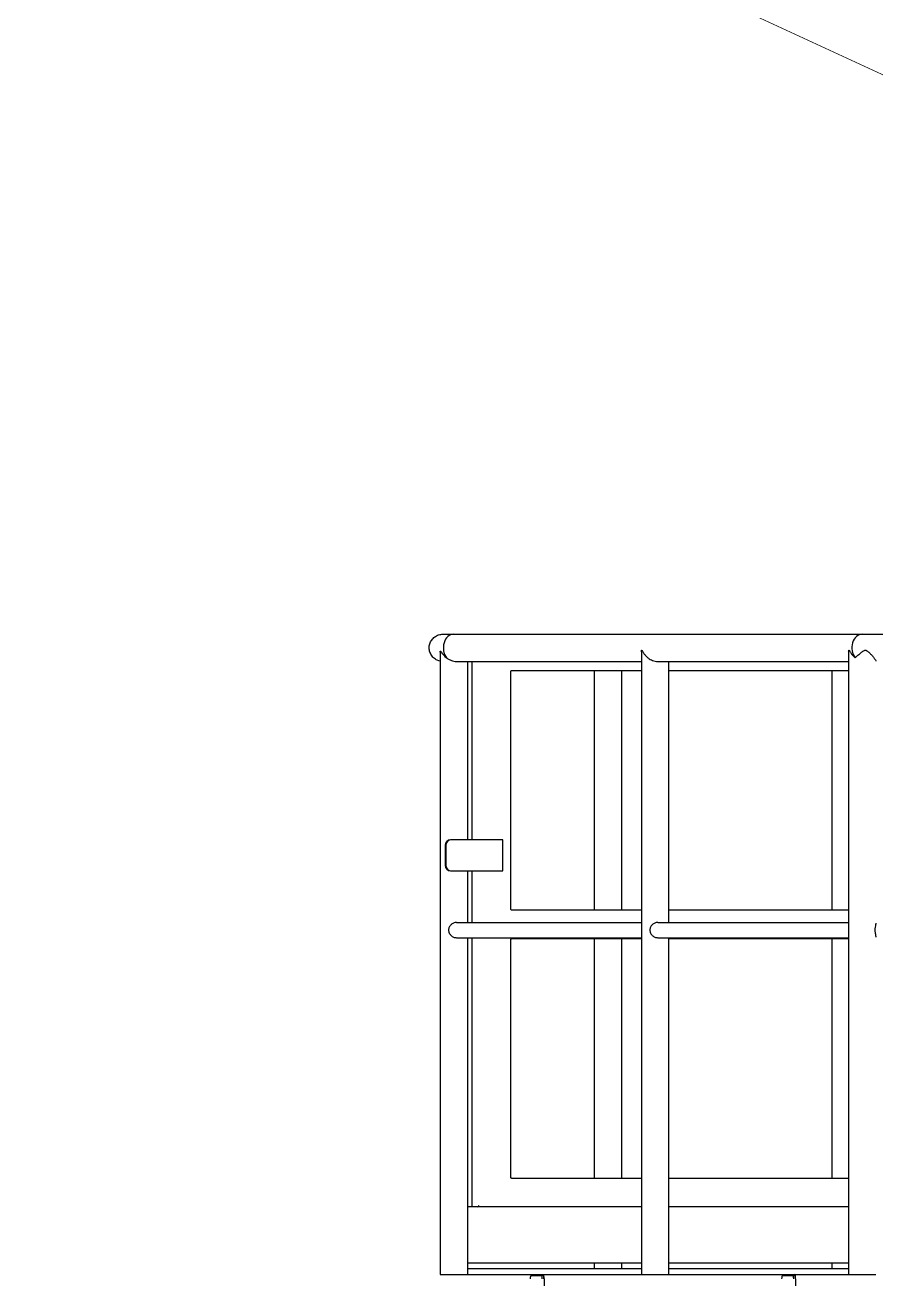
# Model space of a CAD drawing. Header units: millimetres. Extents: x -4172 to 126100, y -2 to 142133.
# Drawn here: x 7687 to 9195, y 46700 to 48921 of the extents above; entities that cross this region are included whole.
import ezdxf

# ---------------------------------------------------------------- set-up
doc = ezdxf.new("R2010")
doc.units = ezdxf.units.MM
doc.header["$LTSCALE"] = 100
doc.layers.add('Symbol', color=7, linetype='Continuous', lineweight=18)
doc.layers.add('Visible', color=7, linetype='Continuous', lineweight=25)

# ---------------------------------------------------------------- blocks, each defined once
blk = doc.blocks.new('Balloon19')
at = {"layer": 'Symbol'}
blk.add_line((99.806, 484.743), (71.708, 497.76), dxfattribs=at)

msp = doc.modelspace()

# ---------------------------------------------------------------- linework, layer by layer
at = {"layer": 'Visible'}
for p, q in [((8427.73, 47841.73), (8446.43, 47841.73)), ((8446.43, 47841.73), (9170.33, 47841.73)), ((9170.33, 47841.73), (10017.59, 47841.73)), ((8422.58, 47809.7), (8422.58, 46707.58)), ((8779.15, 47810.74), (8779.15, 46707.58)), ((9146.48, 47810.74), (9146.48, 46707.58)), ((8451.72, 47793.43), (8779.15, 47793.43)), ((8470.88, 47793.43), (8470.88, 47477.58)), ((8479.05, 47793.43), (8479.05, 47477.58)), ((8808.3, 47793.43), (9146.48, 47793.43)), ((8827.45, 47793.43), (8827.45, 47331.03)), ((8548.02, 47354.58), (8548.02, 47775.58)), ((8549.92, 47777.58), (8779.15, 47777.58)), ((8695.66, 47777.58), (8695.66, 47352.58)), ((8743.96, 47777.58), (8743.96, 47352.58)), ((8827.45, 47777.58), (9146.48, 47777.58)), ((9116.49, 47777.58), (9116.49, 47352.58)), ((8442.43, 47477.58), (8441.29, 47477.58)), ((8533.72, 47477.58), (8442.43, 47477.58)), ((8533.72, 47422.58), (8533.72, 47477.58)), ((8431.55, 47467.58), (8431.55, 47432.58)), ((8432.69, 47467.58), (8432.69, 47432.58)), ((8441.29, 47422.58), (8442.43, 47422.58)), ((8442.43, 47422.58), (8533.72, 47422.58)), ((8470.88, 47422.58), (8470.88, 47331.03)), ((8479.05, 47422.58), (8479.05, 47331.03)), ((8779.15, 47352.58), (8549.92, 47352.58)), ((9146.48, 47352.58), (8827.45, 47352.58)), ((8451.72, 47331.03), (8779.15, 47331.03)), ((8808.3, 47331.03), (9146.48, 47331.03)), ((8451.72, 47304.13), (8779.15, 47304.13)), ((8470.88, 47304.13), (8470.88, 46707.58)), ((8479.05, 47304.13), (8479.05, 46827.63)), ((8548.02, 46879.58), (8548.02, 47300.58)), ((8549.92, 47302.58), (8779.15, 47302.58)), ((8695.66, 47302.58), (8695.66, 46877.58)), ((8743.96, 47302.58), (8743.96, 46877.58)), ((8808.3, 47304.13), (9146.48, 47304.13)), ((8827.45, 47304.13), (8827.45, 46707.58)), ((8827.45, 47302.58), (9146.48, 47302.58)), ((9116.49, 47302.58), (9116.49, 46877.58)), ((8779.15, 46877.58), (8549.92, 46877.58)), ((9146.48, 46877.58), (8827.45, 46877.58)), ((8779.15, 46827.58), (8470.88, 46827.58)), ((9146.48, 46827.58), (8827.45, 46827.58)), ((8779.15, 46727.58), (8470.88, 46727.58)), ((8779.15, 46717.58), (8470.88, 46717.58)), ((8695.66, 46727.58), (8695.66, 46717.58)), ((8743.96, 46727.58), (8743.96, 46717.58)), ((9146.48, 46727.58), (8827.45, 46727.58)), ((9146.48, 46717.58), (8827.45, 46717.58)), ((9116.49, 46727.58), (9116.49, 46717.58)), ((8422.58, 46707.58), (8470.88, 46707.58)), ((8470.88, 46707.58), (8779.15, 46707.58)), ((8583.61, 46705.58), (8602.32, 46705.58)), ((8605.25, 46705.58), (8602.32, 46705.58)), ((8607.03, 46699.58), (8607.03, 46615.58)), ((8779.15, 46707.58), (8827.45, 46707.58)), ((8827.45, 46707.58), (9146.48, 46707.58)), ((9029.09, 46705.58), (9047.8, 46705.58)), ((9050.73, 46705.58), (9047.8, 46705.58)), ((9052.51, 46699.58), (9052.51, 46615.58)), ((9146.48, 46707.58), (9194.78, 46707.58))]:
    msp.add_line(p, q, dxfattribs=at)
for centre, major_axis, ratio, start_param, end_param in [((8446.43, 47817.58), (0, -24.15), 0.7517394, 3.1415927, 5.5200759), ((9170.33, 47817.58), (0, -24.15), 0.7517394, 3.1415927, 5.5200759), ((8441.29, 47467.58), (0, 10), 0.9739333, 0, 1.5707963), ((8442.43, 47467.58), (0, 10), 0.9739333, 0, 1.5707963), ((8441.29, 47432.58), (0, -10), 0.9739333, 4.712389, 6.2831853), ((8442.43, 47432.58), (0, -10), 0.9739333, 4.712389, 6.2831853), ((8481.05, 46829.58), (1.99, 1.99), 0.1149151, 3.0271794, 3.2560059), ((8491.48, 46829.58), (-1.99, -1.99), 0.1149151, 0.1144132, 1.6852095), ((8583.61, 46699.58), (0, 6), 0.2227387, 0, 1.5707963), ((8586.54, 46699.58), (0, 8), 0.2227387, 0, 0.7227342), ((8602.32, 46699.58), (0, 6), 0.2227387, 4.712389, 6.2831853), ((8605.25, 46699.58), (0, 8), 0.2227387, 4.712389, 6.2831853), ((8605.25, 46699.58), (0, 6), 0.2227387, 4.712389, 6.2831853), ((9029.09, 46699.58), (0, 6), 0.2227387, 0, 1.5707963), ((9032.02, 46699.58), (0, 8), 0.2227387, 0, 0.7227342), ((9047.8, 46699.58), (0, 6), 0.2227387, 4.712389, 6.2831853), ((9050.73, 46699.58), (0, 8), 0.2227387, 4.712389, 6.2831853), ((9050.73, 46699.58), (0, 6), 0.2227387, 4.712389, 6.2831853)]:
    msp.add_ellipse(centre, major_axis=major_axis, ratio=ratio, start_param=start_param, end_param=end_param, dxfattribs=at)
for points, knots in [([(8422.58, 47793.98), (8420.89, 47794.35), (8419.24, 47794.89), (8415.28, 47796.67), (8413.03, 47798.14), (8409.14, 47801.69), (8407.46, 47803.81), (8404.92, 47808.4), (8404.02, 47810.91), (8403.13, 47815.95), (8403.09, 47818.54), (8403.83, 47823.49), (8404.6, 47825.93), (8406.84, 47830.4), (8408.34, 47832.5), (8411.92, 47836.14), (8414.04, 47837.72), (8418.68, 47840.14), (8421.24, 47840.99), (8425.13, 47841.62), (8426.44, 47841.73), (8427.73, 47841.73)], [0.5183111, 0.5183111, 0.5183111, 0.5183111, 1.0338584, 1.0338584, 1.8198636, 1.8198636, 2.6129207, 2.6129207, 3.3914951, 3.3914951, 4.1484513, 4.1484513, 4.8951929, 4.8951929, 5.6504728, 5.6504728, 6.4260549, 6.4260549, 7.2178977, 7.2178977, 7.6076686, 7.6076686, 7.6076686, 7.6076686]), ([(8422.58, 47809.7), (8422.58, 47809.77), (8422.58, 47809.83), (8422.6, 47810.79), (8422.74, 47811.21), (8422.93, 47811.48), (8422.98, 47811.53), (8423.07, 47811.58), (8423.11, 47811.59), (8423.18, 47811.6), (8423.21, 47811.6), (8423.29, 47811.59), (8423.33, 47811.58), (8423.49, 47811.5), (8423.6, 47811.41), (8423.89, 47811.13), (8424.08, 47810.9), (8424.71, 47810.08), (8425.25, 47809.3), (8427.49, 47806.23), (8430.05, 47803.06), (8433.89, 47800.13)], [5.9392435, 5.9392435, 5.9392435, 5.9392435, 5.9938177, 5.9938177, 6.7483325, 6.7483325, 6.9864521, 6.9864521, 7.1249242, 7.1249242, 7.2467222, 7.2467222, 7.4018163, 7.4018163, 7.7379437, 7.7379437, 8.2241336, 8.2241336, 9.291096, 9.291096, 11.9650567, 11.9650567, 11.9650567, 11.9650567]), ([(8779.15, 47810.74), (8779.15, 47811.36), (8779.19, 47811.93), (8779.32, 47812.64), (8779.38, 47812.86), (8779.53, 47813.19), (8779.62, 47813.31), (8779.76, 47813.31), (8779.89, 47813.31), (8780.03, 47813.19), (8780.3, 47812.86), (8780.44, 47812.64), (8780.88, 47811.93), (8781.19, 47811.36), (8782.26, 47809.5), (8783.13, 47808.09), (8785.28, 47805.18), (8786.56, 47803.68), (8789.53, 47800.81), (8791.22, 47799.44), (8794.26, 47797.46), (8795.56, 47796.73), (8798.33, 47795.43), (8799.8, 47794.87), (8802.82, 47794.01), (8804.37, 47793.71), (8806.7, 47793.47), (8807.51, 47793.43), (8808.3, 47793.43)], [-0.7170719, -0.7170719, -0.7170719, -0.7170719, -0.3588939, -0.3588939, -0.179447, -0.179447, 0, 0, 0, 0.179447, 0.179447, 0.3588939, 0.3588939, 0.7177879, 0.7177879, 1.4355758, 1.4355758, 2.1533636, 2.1533636, 2.8711515, 2.8711515, 3.3228838, 3.3228838, 3.7746161, 3.7746161, 4.2263484, 4.2263484, 4.4648465, 4.4648465, 4.4648465, 4.4648465]), ([(9146.48, 47810.74), (9146.48, 47811.36), (9146.52, 47811.93), (9146.65, 47812.64), (9146.71, 47812.86), (9146.86, 47813.19), (9146.95, 47813.31), (9147.09, 47813.31), (9147.22, 47813.31), (9147.36, 47813.19), (9147.63, 47812.86), (9147.77, 47812.64), (9148.21, 47811.93), (9148.52, 47811.36), (9149.59, 47809.5), (9150.45, 47808.09), (9152.61, 47805.18), (9153.89, 47803.68), (9156.13, 47801.52), (9156.93, 47800.81), (9157.79, 47800.13)], [-0.7170719, -0.7170719, -0.7170719, -0.7170719, -0.3588939, -0.3588939, -0.179447, -0.179447, 0, 0, 0, 0.179447, 0.179447, 0.3588939, 0.3588939, 0.7177879, 0.7177879, 1.4355758, 1.4355758, 2.1533636, 2.1533636, 2.5171417, 2.5171417, 2.5171417, 2.5171417]), ([(9157.79, 47800.13), (9158.64, 47800.81), (9159.51, 47801.52), (9162.12, 47803.68), (9163.89, 47805.18), (9167.33, 47808.09), (9168.99, 47809.5), (9171.44, 47811.36), (9172.25, 47811.93), (9173.53, 47812.64), (9173.97, 47812.86), (9174.92, 47813.19), (9175.43, 47813.31), (9176.01, 47813.31), (9176.59, 47813.31), (9177.09, 47813.19), (9178.01, 47812.86), (9178.43, 47812.64), (9179.65, 47811.93), (9180.39, 47811.36), (9182.6, 47809.5), (9184.02, 47808.09), (9186.81, 47805.18), (9188.14, 47803.68), (9190.56, 47800.81), (9191.64, 47799.44), (9193.06, 47797.46), (9193.55, 47796.73), (9194.31, 47795.43), (9194.57, 47794.87), (9194.75, 47794.25), (9194.78, 47794.09), (9194.78, 47793.95)], [-2.5171417, -2.5171417, -2.5171417, -2.5171417, -2.1533636, -2.1533636, -1.4355758, -1.4355758, -0.7177879, -0.7177879, -0.3588939, -0.3588939, -0.179447, -0.179447, 0, 0, 0, 0.179447, 0.179447, 0.3588939, 0.3588939, 0.7177879, 0.7177879, 1.4355758, 1.4355758, 2.1533636, 2.1533636, 2.8711515, 2.8711515, 3.3228838, 3.3228838, 3.7746161, 3.7746161, 3.97182, 3.97182, 3.97182, 3.97182]), ([(8433.89, 47800.13), (8434.72, 47799.46), (8435.59, 47798.83), (8437.69, 47797.46), (8438.99, 47796.73), (8441.76, 47795.43), (8443.23, 47794.87), (8446.24, 47794.01), (8447.79, 47793.71), (8450.13, 47793.47), (8450.94, 47793.43), (8451.72, 47793.43)], [2.5171417, 2.5171417, 2.5171417, 2.5171417, 2.8711515, 2.8711515, 3.3228838, 3.3228838, 3.7746161, 3.7746161, 4.2263484, 4.2263484, 4.4648465, 4.4648465, 4.4648465, 4.4648465]), ([(8548.02, 47775.58), (8548.02, 47775.78), (8548.05, 47775.99), (8548.17, 47776.38), (8548.26, 47776.56), (8548.48, 47776.9), (8548.62, 47777.05), (8548.94, 47777.3), (8549.11, 47777.4), (8549.48, 47777.53), (8549.67, 47777.57), (8549.88, 47777.58), (8549.9, 47777.58), (8549.92, 47777.58)], [4.712389, 4.712389, 4.712389, 4.712389, 5.0115671, 5.0115671, 5.3136, 5.3136, 5.6242504, 5.6242504, 5.9384096, 5.9384096, 6.2525689, 6.2525689, 6.2831853, 6.2831853, 6.2831853, 6.2831853]), ([(8549.92, 47352.58), (8549.73, 47352.58), (8549.53, 47352.61), (8549.16, 47352.73), (8548.99, 47352.83), (8548.66, 47353.07), (8548.52, 47353.21), (8548.28, 47353.55), (8548.19, 47353.74), (8548.06, 47354.14), (8548.03, 47354.34), (8548.02, 47354.56), (8548.02, 47354.57), (8548.02, 47354.58)], [3.1415927, 3.1415927, 3.1415927, 3.1415927, 3.4557519, 3.4557519, 3.7699112, 3.7699112, 4.0840704, 4.0840704, 4.3957602, 4.3957602, 4.6981359, 4.6981359, 4.712389, 4.712389, 4.712389, 4.712389]), ([(8451.72, 47331.03), (8450.88, 47331.03), (8449.99, 47330.94), (8448.23, 47330.59), (8447.35, 47330.33), (8444.8, 47329.28), (8443.23, 47328.25), (8440.72, 47325.91), (8439.59, 47324.43), (8438.44, 47321.96), (8438.14, 47321.09), (8437.75, 47319.34), (8437.65, 47318.45), (8437.65, 47316.71), (8437.75, 47315.82), (8438.14, 47314.07), (8438.44, 47313.2), (8439.59, 47310.73), (8440.72, 47309.25), (8443.23, 47306.91), (8444.8, 47305.87), (8447.35, 47304.83), (8448.23, 47304.57), (8449.99, 47304.21), (8450.88, 47304.13), (8451.72, 47304.13)], [2.0742745, 2.0742745, 2.0742745, 2.0742745, 2.3346052, 2.3346052, 2.5949359, 2.5949359, 3.1155974, 3.1155974, 3.6373813, 3.6373813, 3.8982733, 3.8982733, 4.1591653, 4.1591653, 4.4200573, 4.4200573, 4.6809493, 4.6809493, 5.2027333, 5.2027333, 5.7233947, 5.7233947, 5.9837254, 5.9837254, 6.2440562, 6.2440562, 6.2440562, 6.2440562]), ([(8808.3, 47331.03), (8807.45, 47331.03), (8806.57, 47330.94), (8804.8, 47330.59), (8803.92, 47330.33), (8801.37, 47329.28), (8799.8, 47328.25), (8797.29, 47325.91), (8796.16, 47324.43), (8795.01, 47321.96), (8794.71, 47321.09), (8794.32, 47319.34), (8794.22, 47318.45), (8794.22, 47316.71), (8794.32, 47315.82), (8794.71, 47314.07), (8795.01, 47313.2), (8796.16, 47310.73), (8797.29, 47309.25), (8799.8, 47306.91), (8801.37, 47305.87), (8803.92, 47304.83), (8804.8, 47304.57), (8806.57, 47304.21), (8807.45, 47304.13), (8808.3, 47304.13)], [2.0742745, 2.0742745, 2.0742745, 2.0742745, 2.3346052, 2.3346052, 2.5949359, 2.5949359, 3.1155974, 3.1155974, 3.6373813, 3.6373813, 3.8982733, 3.8982733, 4.1591653, 4.1591653, 4.4200573, 4.4200573, 4.6809493, 4.6809493, 5.2027333, 5.2027333, 5.7233947, 5.7233947, 5.9837254, 5.9837254, 6.2440562, 6.2440562, 6.2440562, 6.2440562]), ([(9194.78, 47330.07), (9194.78, 47330.04), (9194.78, 47330.01), (9194.76, 47329.28), (9194.56, 47328.25), (9194.06, 47325.91), (9193.72, 47324.43), (9193.32, 47321.96), (9193.2, 47321.09), (9193.05, 47319.34), (9193.01, 47318.45), (9193.01, 47316.71), (9193.05, 47315.82), (9193.2, 47314.07), (9193.32, 47313.2), (9193.72, 47310.73), (9194.06, 47309.25), (9194.56, 47306.91), (9194.76, 47305.87), (9194.78, 47305.15), (9194.78, 47305.12), (9194.78, 47305.09)], [2.5715597, 2.5715597, 2.5715597, 2.5715597, 2.5949359, 2.5949359, 3.1155974, 3.1155974, 3.6373813, 3.6373813, 3.8982733, 3.8982733, 4.1591653, 4.1591653, 4.4200573, 4.4200573, 4.6809493, 4.6809493, 5.2027333, 5.2027333, 5.7233947, 5.7233947, 5.7467709, 5.7467709, 5.7467709, 5.7467709]), ([(8548.02, 47300.58), (8548.02, 47300.78), (8548.05, 47300.99), (8548.17, 47301.38), (8548.26, 47301.56), (8548.48, 47301.9), (8548.62, 47302.05), (8548.94, 47302.3), (8549.11, 47302.4), (8549.48, 47302.53), (8549.67, 47302.57), (8549.88, 47302.58), (8549.9, 47302.58), (8549.92, 47302.58)], [4.712389, 4.712389, 4.712389, 4.712389, 5.0115671, 5.0115671, 5.3136, 5.3136, 5.6242504, 5.6242504, 5.9384096, 5.9384096, 6.2525689, 6.2525689, 6.2831853, 6.2831853, 6.2831853, 6.2831853]), ([(8549.92, 46877.58), (8549.73, 46877.58), (8549.53, 46877.61), (8549.16, 46877.73), (8548.99, 46877.83), (8548.66, 46878.07), (8548.52, 46878.21), (8548.28, 46878.55), (8548.19, 46878.74), (8548.06, 46879.14), (8548.03, 46879.34), (8548.02, 46879.56), (8548.02, 46879.57), (8548.02, 46879.58)], [3.1415927, 3.1415927, 3.1415927, 3.1415927, 3.4557519, 3.4557519, 3.7699112, 3.7699112, 4.0840704, 4.0840704, 4.3957602, 4.3957602, 4.6981359, 4.6981359, 4.712389, 4.712389, 4.712389, 4.712389])]:
    msp.add_open_spline(points, degree=3, knots=knots, dxfattribs=at)

# ---------------------------------------------------------------- block references
at = {"layer": 'Symbol', "xscale": 100, "yscale": 100, "zscale": 100}
msp.add_blockref('Balloon19', (0, 0), dxfattribs=at)

doc.saveas('drawing.dxf')
